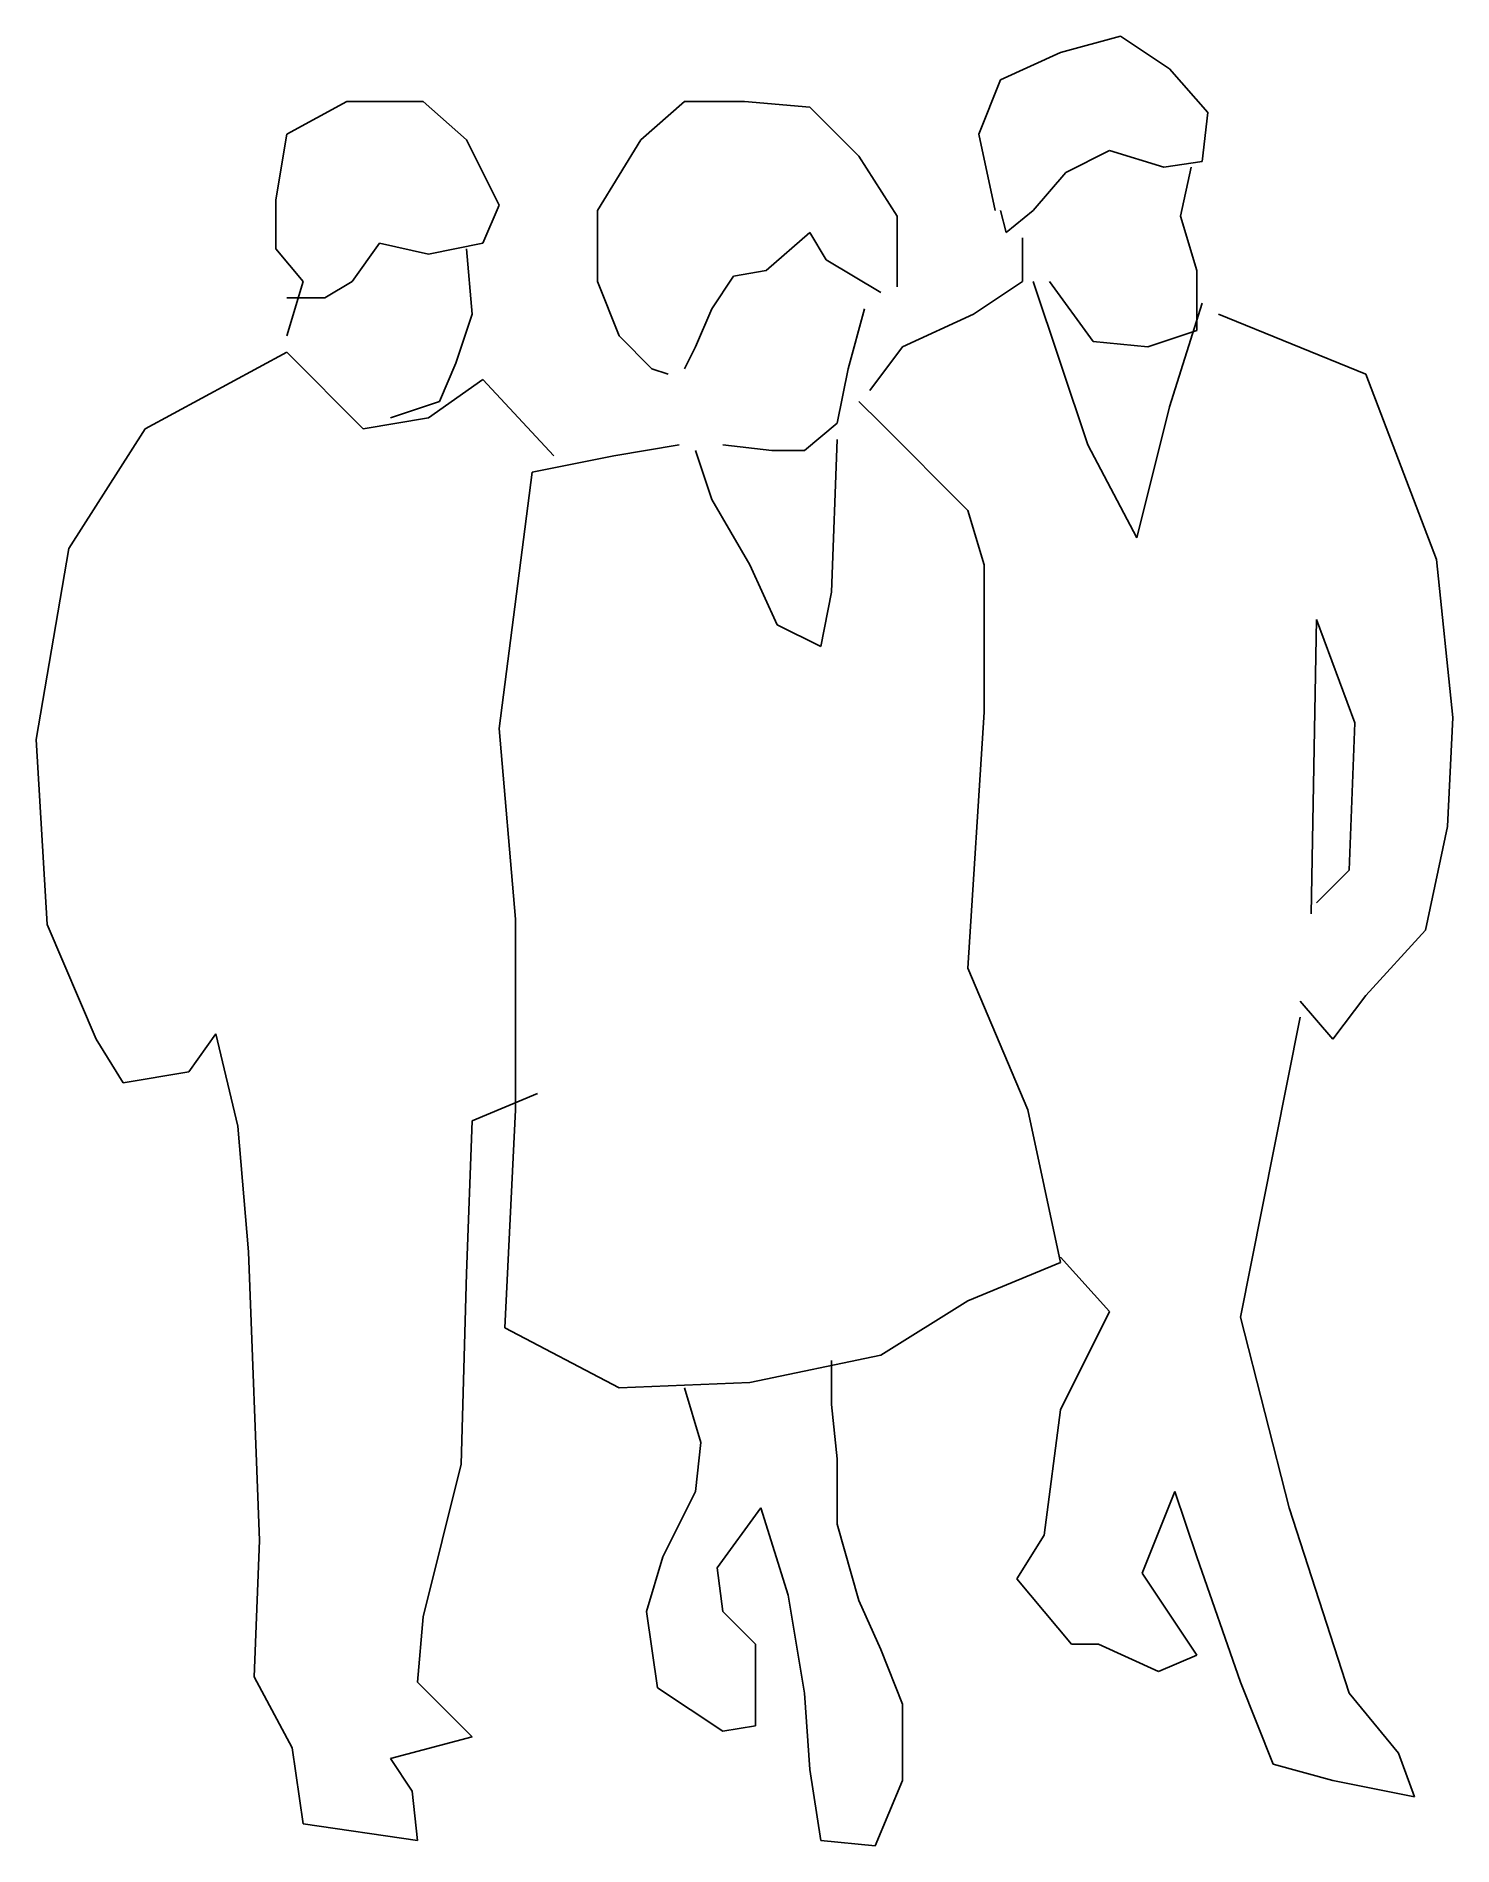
# Model space of a CAD drawing. Extents: x 62318 to 63683, y 21203 to 22946.
import ezdxf

# ---------------------------------------------------------------- set-up
doc = ezdxf.new("R2010")
doc.units = 0
doc.header["$LTSCALE"] = 1270
doc.header["$MEASUREMENT"] = 0
doc.layers.get('0').update_dxf_attribs({"linetype": 'CONTINUOUS'})

msp = doc.modelspace()

# ---------------------------------------------------------------- linework, layer by layer
at = {"linetype": 'CONTINUOUS'}
for p, q in [((63305.4, 22930.4), (63363.1, 22946.1)), ((63363.1, 22946.1), (63410.4, 22914.6)), ((63247.6, 22904.1), (63305.4, 22930.4)), ((63410.4, 22914.6), (63447.2, 22872.6)), ((63226.6, 22851.6), (63247.6, 22904.1)), ((62559.7, 22851.6), (62617.4, 22883.1)), ((62617.4, 22883.1), (62691, 22883.1)), ((62691, 22883.1), (62733, 22846.4)), ((62943, 22883.1), (62901, 22846.4)), ((63000.8, 22883.1), (62943, 22883.1)), ((63063.8, 22877.9), (63000.8, 22883.1)), ((63111.1, 22830.6), (63063.8, 22877.9)), ((63447.2, 22872.6), (63441.9, 22825.4)), ((62549.2, 22788.6), (62559.7, 22851.6)), ((62733, 22846.4), (62764.5, 22783.3)), ((62901, 22846.4), (62859, 22778.1)), ((63242.4, 22778.1), (63226.6, 22851.6)), ((63147.8, 22772.8), (63111.1, 22830.6)), ((63352.6, 22835.9), (63310.6, 22814.9)), ((63405.1, 22820.1), (63352.6, 22835.9)), ((63441.9, 22825.4), (63405.1, 22820.1)), ((63310.6, 22814.9), (63279.1, 22778.1)), ((63420.9, 22772.8), (63431.4, 22820.1)), ((62549.2, 22741.3), (62549.2, 22788.6)), ((62764.5, 22783.3), (62748.7, 22746.6)), ((62859, 22778.1), (62859, 22709.8)), ((63147.8, 22704.6), (63147.8, 22772.8)), ((63252.9, 22757.1), (63247.6, 22778.1)), ((63279.1, 22778.1), (63252.9, 22757.1)), ((63436.7, 22720.3), (63420.9, 22772.8)), ((63063.8, 22757.1), (63021.8, 22720.3)), ((63079.6, 22730.8), (63063.8, 22757.1)), ((62575.4, 22709.8), (62549.2, 22741.3)), ((62648.9, 22746.6), (62622.7, 22709.8)), ((62696.2, 22736.1), (62648.9, 22746.6)), ((62748.7, 22746.6), (62696.2, 22736.1)), ((62733, 22741.3), (62738.2, 22678.3)), ((63268.6, 22751.8), (63268.6, 22709.8)), ((63021.8, 22720.3), (62990.3, 22715.1)), ((63132.1, 22699.3), (63079.6, 22730.8)), ((63436.7, 22662.6), (63436.7, 22720.3)), ((62559.7, 22657.3), (62575.4, 22709.8)), ((62622.7, 22709.8), (62596.4, 22694.1)), ((62859, 22709.8), (62880, 22657.3)), ((62990.3, 22715.1), (62969.3, 22683.6)), ((63268.6, 22709.8), (63221.4, 22678.3)), ((63279.1, 22709.8), (63331.6, 22552.3)), ((63294.9, 22709.8), (63336.9, 22652.1)), ((62596.4, 22694.1), (62559.7, 22694.1)), ((62969.3, 22683.6), (62953.5, 22646.8)), ((63116.3, 22683.6), (63100.6, 22625.8)), ((63410.4, 22589), (63441.9, 22688.8)), ((62738.2, 22678.3), (62722.5, 22631.1)), ((63221.4, 22678.3), (63153.1, 22646.8)), ((63457.7, 22678.3), (63599.5, 22620.6)), ((62880, 22657.3), (62911.5, 22625.8)), ((63336.9, 22652.1), (63389.4, 22646.8)), ((63389.4, 22646.8), (63436.7, 22662.6)), ((62559.7, 22641.6), (62423.1, 22568)), ((62633.2, 22568), (62559.7, 22641.6)), ((62722.5, 22631.1), (62706.7, 22594.3)), ((62953.5, 22646.8), (62943, 22625.8)), ((63153.1, 22646.8), (63121.6, 22604.8)), ((62748.7, 22615.3), (62696.2, 22578.5)), ((62817, 22541.8), (62748.7, 22615.3)), ((62911.5, 22625.8), (62927.3, 22620.6)), ((63100.6, 22625.8), (63090.1, 22573.3)), ((63599.5, 22620.6), (63667.7, 22442)), ((62696.2, 22578.5), (62633.2, 22568)), ((62706.7, 22594.3), (62659.5, 22578.5)), ((63132.1, 22573.3), (63111.1, 22594.3)), ((63378.9, 22463), (63410.4, 22589)), ((62423.1, 22568), (62349.6, 22452.5)), ((63090.1, 22573.3), (63058.6, 22547)), ((63216.1, 22489.3), (63132.1, 22573.3)), ((62937.8, 22552.3), (62874.8, 22541.8)), ((62969.3, 22499.8), (62953.5, 22547)), ((63027.1, 22547), (62979.8, 22552.3)), ((63058.6, 22547), (63027.1, 22547)), ((63090.1, 22557.5), (63084.8, 22410.5)), ((63331.6, 22552.3), (63378.9, 22463)), ((62796, 22526), (62764.5, 22279.2)), ((62874.8, 22541.8), (62796, 22526)), ((63006, 22436.8), (62969.3, 22499.8)), ((63231.9, 22436.8), (63216.1, 22489.3)), ((62349.6, 22452.5), (62318.1, 22268.7)), ((63667.7, 22442), (63683.5, 22289.7)), ((63032.3, 22379), (63006, 22436.8)), ((63231.9, 22295), (63231.9, 22436.8)), ((63084.8, 22410.5), (63074.3, 22358)), ((63074.3, 22358), (63032.3, 22379)), ((63552.2, 22384.2), (63546.9, 22100.7)), ((63588.9, 22284.5), (63552.2, 22384.2)), ((63216.1, 22048.2), (63231.9, 22295)), ((63583.7, 22142.7), (63588.9, 22284.5)), ((63683.5, 22289.7), (63678.2, 22184.7)), ((62318.1, 22268.7), (62328.6, 22090.2)), ((62764.5, 22279.2), (62780.2, 22095.4)), ((63678.2, 22184.7), (63657.2, 22084.9)), ((63552.2, 22111.2), (63583.7, 22142.7)), ((62328.6, 22090.2), (62375.9, 21979.9)), ((62780.2, 22095.4), (62780.2, 21911.6)), ((63657.2, 22084.9), (63599.5, 22021.9)), ((63273.9, 21911.6), (63216.1, 22048.2)), ((63599.5, 22021.9), (63567.9, 21979.9)), ((63567.9, 21979.9), (63536.4, 22016.6)), ((62465.2, 21948.4), (62491.4, 21985.1)), ((62491.4, 21985.1), (62512.4, 21895.9)), ((63536.4, 22000.9), (63499.7, 21817.1)), ((62375.9, 21979.9), (62402.1, 21937.9)), ((62402.1, 21937.9), (62465.2, 21948.4)), ((62738.2, 21901.1), (62801.2, 21927.4)), ((62733, 21754.1), (62738.2, 21901.1)), ((62780.2, 21911.6), (62769.7, 21701.6)), ((63305.4, 21764.6), (63273.9, 21911.6)), ((62512.4, 21895.9), (62522.9, 21775.1)), ((63499.7, 21817.1), (63478.7, 21712.1)), ((62522.9, 21775.1), (62533.4, 21496.8)), ((63216.1, 21727.8), (63305.4, 21764.6)), ((63352.6, 21717.3), (63305.4, 21769.8)), ((62727.7, 21570.3), (62733, 21754.1)), ((63132.1, 21675.3), (63216.1, 21727.8)), ((63305.4, 21622.8), (63352.6, 21717.3)), ((63478.7, 21712.1), (63525.9, 21528.3)), ((62769.7, 21701.6), (62880, 21643.8)), ((63006, 21649.1), (63132.1, 21675.3)), ((63084.8, 21628), (63084.8, 21670.1)), ((62880, 21643.8), (63006, 21649.1)), ((62943, 21643.8), (62958.8, 21591.3)), ((63090.1, 21575.5), (63084.8, 21628)), ((63289.6, 21502), (63305.4, 21622.8)), ((62958.8, 21591.3), (62953.5, 21544)), ((62691, 21423.2), (62727.7, 21570.3)), ((63090.1, 21512.5), (63090.1, 21575.5)), ((62953.5, 21544), (62922, 21481)), ((63415.7, 21544), (63384.1, 21465.3)), ((63436.7, 21481), (63415.7, 21544)), ((62974.5, 21470.5), (63016.5, 21528.3)), ((63016.5, 21528.3), (63042.8, 21444.2)), ((63525.9, 21528.3), (63583.7, 21349.7)), ((63111.1, 21439), (63090.1, 21512.5)), ((63263.4, 21460), (63289.6, 21502)), ((62533.4, 21496.8), (62528.2, 21365.5)), ((62922, 21481), (62906.3, 21428.5)), ((63478.7, 21360.2), (63436.7, 21481)), ((62979.8, 21428.5), (62974.5, 21470.5)), ((63384.1, 21465.3), (63415.7, 21418)), ((63315.9, 21397), (63263.4, 21460)), ((62906.3, 21428.5), (62916.8, 21355)), ((63011.3, 21397), (62979.8, 21428.5)), ((63042.8, 21444.2), (63058.6, 21349.7)), ((63132.1, 21391.7), (63111.1, 21439)), ((62685.7, 21360.2), (62691, 21423.2)), ((63415.7, 21418), (63436.7, 21386.5)), ((63011.3, 21318.2), (63011.3, 21397)), ((63342.1, 21397), (63315.9, 21397)), ((63399.9, 21370.7), (63342.1, 21397)), ((63153.1, 21339.2), (63132.1, 21391.7)), ((63436.7, 21386.5), (63399.9, 21370.7)), ((62528.2, 21365.5), (62564.9, 21297.2)), ((62738.2, 21307.7), (62685.7, 21360.2)), ((63510.2, 21281.5), (63478.7, 21360.2)), ((62916.8, 21355), (62979.8, 21313)), ((63058.6, 21349.7), (63063.8, 21276.2)), ((63583.7, 21349.7), (63631, 21292)), ((63153.1, 21265.7), (63153.1, 21339.2)), ((62659.5, 21286.7), (62738.2, 21307.7)), ((62979.8, 21313), (63011.3, 21318.2)), ((62564.9, 21297.2), (62575.4, 21223.7)), ((63631, 21292), (63646.7, 21249.9)), ((62680.5, 21255.2), (62659.5, 21286.7)), ((63063.8, 21276.2), (63074.3, 21207.9)), ((63567.9, 21265.7), (63510.2, 21281.5)), ((62685.7, 21207.9), (62680.5, 21255.2)), ((63126.8, 21202.7), (63153.1, 21265.7)), ((63646.7, 21249.9), (63567.9, 21265.7)), ((62575.4, 21223.7), (62685.7, 21207.9)), ((63074.3, 21207.9), (63126.8, 21202.7))]:
    msp.add_line(p, q, dxfattribs=at)

doc.saveas('drawing.dxf')
